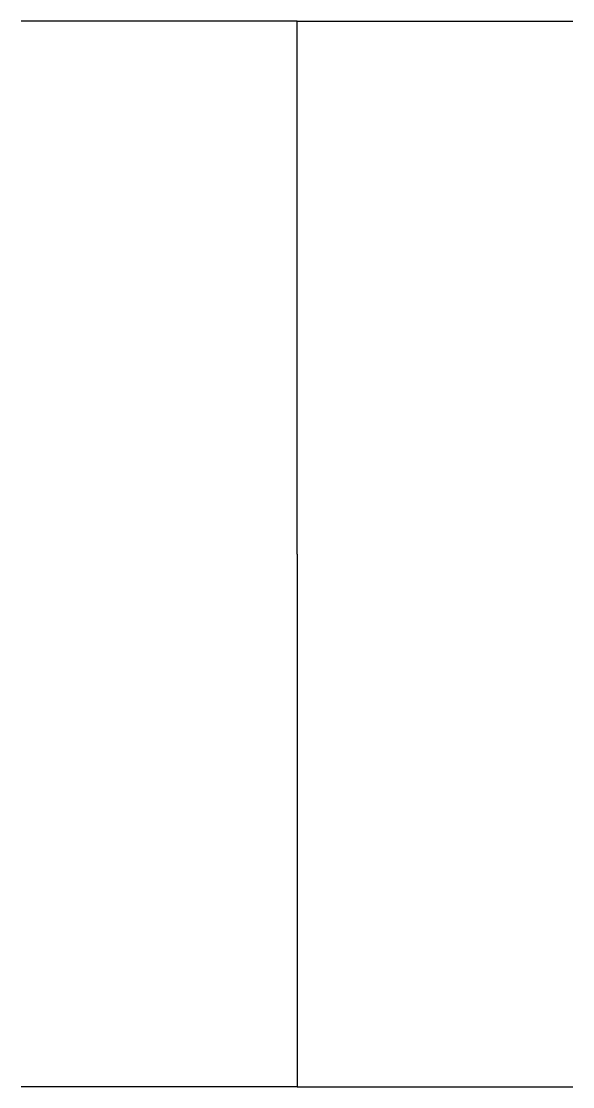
# Model space of a CAD drawing. Extents: x -150 to 150, y -290 to 290.
import ezdxf

# ---------------------------------------------------------------- set-up
doc = ezdxf.new("R2010")
doc.units = 0
doc.layers.get('0').update_dxf_attribs({"linetype": 'CONTINUOUS'})

msp = doc.modelspace()

# ---------------------------------------------------------------- linework, layer by layer
for p, q in [((0, 290), (-150, 290)), ((0, 0), (0, 290)), ((0, 290), (150, 290)), ((0, 0), (0, -290)), ((0, -290), (-150, -290)), ((0, -290), (150, -290))]:
    msp.add_line(p, q)

doc.saveas('drawing.dxf')
